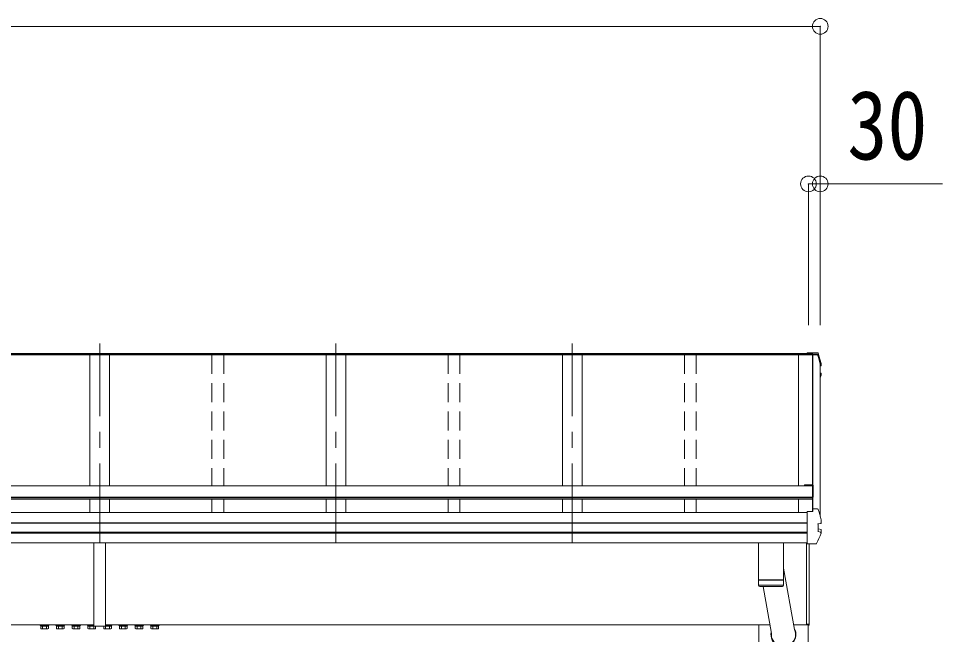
# Model space of a CAD drawing. Units: millimetres at full size, sheet at 1:40; some dimension numbers follow another scale. Extents: x -11243 to 11243, y -7760 to 7760.
# Drawn here: x -2393 to -46, y -2224 to -660 of the extents above; entities that cross this region are included whole.
import ezdxf
from ezdxf.enums import TextEntityAlignment as Align

# ---------------------------------------------------------------- set-up
doc = ezdxf.new("R2010")
doc.units = ezdxf.units.MM
doc.header["$LTSCALE"] = 40
doc.header["$PDMODE"] = 32
doc.header["$PDSIZE"] = 40
doc.linetypes.add('CHAIN1', pattern=[8, 5, -1, 1, -1])
doc.linetypes.add('DASHED1', pattern=[1.8, 1.2, -0.6])
for name, color, linetype, lineweight in [('0-1_本体', 5, 'CHAIN1', 9), ('0-3_ELV2', 4, 'Continuous', 9), ('0-6_OTH_LINE', 6, 'Continuous', 9), ('0-9_OUTLINE', 7, 'Continuous', 9)]:
    doc.layers.add(name, color=color, linetype=linetype, lineweight=lineweight)
doc.styles.add('ＭＳ ゴシック', font='')
doc.styles.get('ＭＳ ゴシック').set_extended_font_data('MS Gothic')

msp = doc.modelspace()

# ---------------------------------------------------------------- linework, layer by layer
at = {"layer": '0-1_本体'}
for p, q in [((-2186.26, -1990.12), (-2186.26, -1485.94)), ((-1586.26, -1990.12), (-1586.26, -1485.94)), ((-986.26, -1990.12), (-986.26, -1485.94))]:
    msp.add_line(p, q, dxfattribs=at)
at = {"layer": '0-3_ELV2'}
for p, q in [((-386.26, -1513.56), (-8186.26, -1513.56)), ((-386.26, -1514.46), (-8186.26, -1514.46)), ((-389.26, -1511.29), (-8183.26, -1511.29)), ((-2211.26, -1514.38), (-2211.26, -1846.82)), ((-2161.26, -1514.38), (-2161.26, -1846.82)), ((-1611.26, -1514.38), (-1611.26, -1846.82)), ((-1561.26, -1514.38), (-1561.26, -1846.82)), ((-1011.26, -1514.38), (-1011.26, -1846.82)), ((-961.26, -1514.38), (-961.26, -1846.82)), ((-411.26, -1514.38), (-411.26, -1846.82)), ((-411.26, -1514.47), (-362.82, -1514.47)), ((-364.25, -1509.21), (-389.26, -1509.21)), ((-389.26, -1513.24), (-389.26, -1509.21)), ((-389.26, -1511.73), (-375.06, -1511.73)), ((-386.26, -1514.23), (-375.44, -1514.23)), ((-375.96, -1911.84), (-375.96, -1514.47)), ((-375.06, -1511.73), (-375.44, -1514.23)), ((-375.36, -1514.47), (-375.36, -1907.89)), ((-375.06, -1512.82), (-375.28, -1514.32)), ((-375.28, -1514.32), (-375.28, -1513.97)), ((-375.28, -1514.32), (-362.87, -1514.32)), ((-375.06, -1512.82), (-375.06, -1511.73)), ((-363.01, -1512.82), (-375.06, -1512.82)), ((-364.25, -1509.21), (-364.25, -1509.2)), ((-364.25, -1509.21), (-364.25, -1509.21)), ((-356.26, -1537.83), (-356.26, -1924.7)), ((-356.26, -1540.78), (-355.57, -1540.65)), ((-356.26, -1541.13), (-355.49, -1540.98)), ((-355, -1542.41), (-356.26, -1542.66)), ((-353.94, -1541.14), (-353.94, -1537.09)), ((-356.26, -1560.54), (-355.43, -1560.64)), ((-356.26, -1564.63), (-354.89, -1564.9)), ((-356.26, -1566.16), (-355.42, -1566.32)), ((-355.42, -1560.64), (-355.43, -1560.64)), ((-353.84, -1566.17), (-353.84, -1562.11)), ((-375.96, -1846.82), (-3992.06, -1846.82)), ((-395.96, -1844.66), (-375.96, -1844.66)), ((-395.96, -1844.66), (-395.96, -1846.82)), ((-395.96, -1846.2), (-375.96, -1846.2)), ((-373.96, -1846.66), (-373.96, -1876.12)), ((-375.96, -1875.85), (-3976.26, -1875.85)), ((-375.96, -1876.12), (-373.96, -1876.12)), ((-375.96, -1877.6), (-3976.26, -1877.6)), ((-375.96, -1880.71), (-3976.26, -1880.71)), ((-2211.26, -1880.71), (-2211.26, -1914.38)), ((-2161.26, -1880.71), (-2161.26, -1914.38)), ((-1611.26, -1880.71), (-1611.26, -1914.38)), ((-1561.26, -1880.71), (-1561.26, -1914.38)), ((-1011.26, -1880.71), (-1011.26, -1914.38)), ((-961.26, -1880.71), (-961.26, -1914.38)), ((-411.26, -1880.71), (-411.26, -1914.23)), ((-389.26, -1914.38), (-8183.26, -1914.38)), ((-2186.26, -1914.38), (-2186.26, -1991.97)), ((-389.26, -1912.51), (-389.26, -1912.2)), ((-389.26, -1913.82), (-389.26, -1912.51)), ((-389.26, -1993.75), (-389.26, -1913.82)), ((-376.01, -1912.2), (-375.28, -1907.42)), ((-376, -1912.2), (-375.44, -1908.52)), ((-375.44, -1912.2), (-375.44, -1908.52)), ((-375.28, -1907.07), (-375.06, -1905.57)), ((-375.28, -1907.07), (-375.28, -1907.42)), ((-363.01, -1905.57), (-375.06, -1905.57)), ((-389.26, -1940.9), (-8183.26, -1940.9)), ((-389.26, -1941.79), (-8183.26, -1941.79)), ((-361.83, -1943.52), (-355.57, -1942.75)), ((-361.83, -1943.52), (-361.83, -1943.52)), ((-361.26, -1943.65), (-361.26, -1962.86)), ((-355.57, -1942.74), (-355.57, -1942.75)), ((-353.94, -1941.27), (-353.94, -1933.89)), ((-389.26, -1965.01), (-8183.26, -1965.01)), ((-389.26, -1966.94), (-8183.26, -1966.94)), ((-355.43, -1965.03), (-361.83, -1963.33)), ((-361.83, -1963.33), (-361.83, -1963.33)), ((-354.89, -1957.64), (-360.85, -1956.49)), ((-355.43, -1965.03), (-355.42, -1965.03)), ((-353.84, -1966.31), (-353.84, -1958.92)), ((-389.26, -1991.97), (-8183.26, -1991.97)), ((-2201.26, -1991.97), (-2201.26, -2058.34)), ((-391.26, -1991.97), (-391.26, -2198.29)), ((-389.26, -1994.62), (-389.26, -1993.75)), ((-389.26, -1994.62), (-368.61, -1994.62)), ((-384.76, -2200.69), (-384.76, -1994.62)), ((-384.26, -2200.29), (-384.26, -1994.62)), ((-2201.26, -2058.34), (-2201.14, -2058.69)), ((-2201.14, -2058.69), (-2201.14, -2070.69)), ((-2201.14, -2070.69), (-2201.26, -2071.04)), ((-2201.26, -2071.04), (-2201.26, -2159.34)), ((-2171.38, -2070.69), (-2171.26, -2071.04)), ((-2201.26, -2159.34), (-2201.14, -2159.69)), ((-2201.14, -2171.69), (-2201.26, -2172.04)), ((-2201.26, -2172.04), (-2201.26, -2188.84)), ((-2201.14, -2159.69), (-2201.14, -2171.69)), ((-2171.38, -2171.69), (-2171.26, -2172.04)), ((-2171.26, -2172.04), (-2171.26, -2188.84)), ((-2201.14, -2199.69), (-8088.02, -2199.69)), ((-2346.32, -2199.89), (-2346.32, -2199.69)), ((-2201.14, -2199.89), (-2346.32, -2199.89)), ((-2336.13, -2203.29), (-2336.13, -2209.53)), ((-2336.13, -2203.29), (-2316.5, -2203.29)), ((-2331.23, -2203.29), (-2331.23, -2209.53)), ((-2321.41, -2203.29), (-2321.41, -2209.53)), ((-2316.5, -2203.29), (-2316.5, -2209.53)), ((-2296.13, -2203.29), (-2296.13, -2209.53)), ((-2296.13, -2203.29), (-2276.5, -2203.29)), ((-2291.23, -2203.29), (-2291.23, -2209.53)), ((-2281.41, -2203.29), (-2281.41, -2209.53)), ((-2276.5, -2203.29), (-2276.5, -2209.53)), ((-2256.13, -2203.29), (-2256.13, -2209.53)), ((-2256.13, -2203.29), (-2236.5, -2203.29)), ((-2251.23, -2203.29), (-2251.23, -2209.53)), ((-2241.41, -2203.29), (-2241.41, -2209.53)), ((-2236.5, -2203.29), (-2236.5, -2209.53)), ((-2216.13, -2203.29), (-2216.13, -2209.53)), ((-2216.13, -2203.29), (-2201.25, -2203.29)), ((-2211.23, -2203.29), (-2211.23, -2209.53)), ((-2201.41, -2203.29), (-2201.41, -2209.53)), ((-2201.14, -2189.19), (-2201.26, -2188.84)), ((-2201.14, -2201.19), (-2201.26, -2201.54)), ((-2201.26, -2203.19), (-2201.26, -2201.54)), ((-2201.14, -2189.19), (-2201.14, -2201.19)), ((-2171.76, -2203.69), (-2200.76, -2203.69)), ((-2196.5, -2203.69), (-2196.5, -2209.53)), ((-2176.13, -2203.69), (-2176.13, -2209.53)), ((-2171.38, -2189.19), (-2171.26, -2188.84)), ((-484.49, -2199.69), (-2171.38, -2199.69)), ((-2171.38, -2199.89), (-2026.32, -2199.89)), ((-2156.5, -2203.29), (-2171.27, -2203.29)), ((-2171.26, -2203.19), (-2171.26, -2201.54)), ((-2171.23, -2203.29), (-2171.23, -2209.53)), ((-2161.41, -2203.29), (-2161.41, -2209.53)), ((-2156.5, -2203.29), (-2156.5, -2209.53)), ((-2136.13, -2203.29), (-2136.13, -2209.53)), ((-2116.5, -2203.29), (-2136.13, -2203.29)), ((-2131.23, -2203.29), (-2131.23, -2209.53)), ((-2121.41, -2203.29), (-2121.41, -2209.53)), ((-2116.5, -2203.29), (-2116.5, -2209.53)), ((-2096.13, -2203.29), (-2096.13, -2209.53)), ((-2076.5, -2203.29), (-2096.13, -2203.29)), ((-2091.23, -2203.29), (-2091.23, -2209.53)), ((-2081.41, -2203.29), (-2081.41, -2209.53)), ((-2076.5, -2203.29), (-2076.5, -2209.53)), ((-2056.13, -2203.29), (-2056.13, -2209.53)), ((-2036.5, -2203.29), (-2056.13, -2203.29)), ((-2051.23, -2203.29), (-2051.23, -2209.53)), ((-2041.41, -2203.29), (-2041.41, -2209.53)), ((-2036.5, -2203.29), (-2036.5, -2209.53)), ((-2026.32, -2199.69), (-2026.32, -2199.89)), ((-512.26, -5199.69), (-512.26, -2199.69)), ((-386.26, -2199.69), (-423.86, -2199.69)), ((-386.26, -2198.29), (-391.26, -2198.29)), ((-387.26, -2199.69), (-387.26, -5199.69)), ((-386.26, -2200.79), (-386.26, -2198.29)), ((-384.76, -2200.69), (-384.76, -2200.69)), ((-384.76, -2200.69), (-384.75, -2200.75)), ((-2334.82, -2210.29), (-2336.13, -2209.53)), ((-2334.82, -2210.29), (-2317.82, -2210.29)), ((-2317.82, -2210.29), (-2316.5, -2209.53)), ((-2294.82, -2210.29), (-2296.13, -2209.53)), ((-2294.82, -2210.29), (-2277.82, -2210.29)), ((-2277.82, -2210.29), (-2276.5, -2209.53)), ((-2254.82, -2210.29), (-2256.13, -2209.53)), ((-2254.82, -2210.29), (-2237.82, -2210.29)), ((-2237.82, -2210.29), (-2236.5, -2209.53)), ((-2214.82, -2210.29), (-2216.13, -2209.53)), ((-2214.82, -2210.29), (-2197.82, -2210.29)), ((-2197.82, -2210.29), (-2196.5, -2209.53)), ((-2174.82, -2210.29), (-2176.13, -2209.53)), ((-2157.82, -2210.29), (-2174.82, -2210.29)), ((-2157.82, -2210.29), (-2156.5, -2209.53)), ((-2134.82, -2210.29), (-2136.13, -2209.53)), ((-2117.82, -2210.29), (-2134.82, -2210.29)), ((-2117.82, -2210.29), (-2116.5, -2209.53)), ((-2094.82, -2210.29), (-2096.13, -2209.53)), ((-2077.82, -2210.29), (-2094.82, -2210.29)), ((-2077.82, -2210.29), (-2076.5, -2209.53)), ((-2054.82, -2210.29), (-2056.13, -2209.53)), ((-2037.82, -2210.29), (-2054.82, -2210.29)), ((-2037.82, -2210.29), (-2036.5, -2209.53))]:
    msp.add_line(p, q, dxfattribs=at)
at = {"layer": '0-3_ELV2', "linetype": 'DASHED1'}
for p, q in [((-1901.26, -1514.46), (-1901.26, -1846.82)), ((-1871.26, -1514.46), (-1871.26, -1846.82)), ((-1301.26, -1514.46), (-1301.26, -1846.82)), ((-1271.26, -1514.46), (-1271.26, -1846.82)), ((-701.26, -1514.46), (-701.26, -1846.82)), ((-671.26, -1514.46), (-671.26, -1846.82)), ((-1901.26, -1880.71), (-1901.26, -1914.38)), ((-1871.26, -1880.71), (-1871.26, -1914.38)), ((-1301.26, -1880.71), (-1301.26, -1914.38)), ((-1271.26, -1880.71), (-1271.26, -1914.38)), ((-701.26, -1880.71), (-701.26, -1914.38)), ((-671.26, -1880.71), (-671.26, -1914.38))]:
    msp.add_line(p, q, dxfattribs=at)
at = {"layer": '0-3_ELV2'}
for points in [[(-389.26, -1513.24), (-386.26, -1513.24), (-386.26, -1514.23)], [(-361.4, -1510.48), (-361.52, -1510.19), (-361.69, -1509.92), (-361.91, -1509.7), (-362.16, -1509.51), (-362.44, -1509.38), (-362.71, -1509.3), (-362.94, -1509.26), (-363.17, -1509.24), (-363.43, -1509.22), (-363.71, -1509.21), (-364.02, -1509.21), (-364.33, -1509.21)], [(-353.98, -1536.77), (-356.3, -1527.92), (-358.76, -1519.16), (-361.39, -1510.5)], [(-353.98, -1536.78), (-353.95, -1537.04), (-353.94, -1537.09)], [(-356.26, -1572.37), (-355.34, -1570.14), (-353.93, -1566.65)], [(-389.26, -1912.2), (-375.06, -1912.2), (-375.06, -1905.57)], [(-361.83, -1943.52), (-361.91, -1943.54), (-361.98, -1943.59), (-362.05, -1943.67), (-362.09, -1943.77), (-362.12, -1943.88), (-362.13, -1943.99)], [(-361.26, -1943.65), (-361.24, -1943.53), (-361.21, -1943.44)], [(-355.57, -1942.74), (-355.34, -1942.67), (-355.14, -1942.53), (-354.97, -1942.31), (-354.85, -1942.03), (-354.78, -1941.72), (-354.77, -1941.39), (-354.82, -1941.07)], [(-355.49, -1942.73), (-355.21, -1942.65), (-354.97, -1942.58), (-354.73, -1942.48), (-354.45, -1942.31), (-354.19, -1942.04), (-354.01, -1941.7), (-353.96, -1941.31)], [(-353.98, -1933.58), (-353.95, -1933.84), (-353.94, -1933.89)], [(-353.94, -1941.31), (-353.95, -1941.22), (-353.98, -1940.96)], [(-353.93, -1966.79), (-356.79, -1973.61), (-359.74, -1980.34), (-362.77, -1986.99), (-365.9, -1993.55)], [(-361.83, -1963.33), (-361.91, -1963.3), (-361.98, -1963.24), (-362.05, -1963.15), (-362.09, -1963.05), (-362.12, -1962.93), (-362.13, -1962.81)], [(-354.74, -1967.01), (-354.65, -1966.68), (-354.62, -1966.32), (-354.67, -1965.96), (-354.78, -1965.63), (-354.95, -1965.35), (-355.17, -1965.15), (-355.42, -1965.03)], [(-353.95, -1966.81), (-353.88, -1966.65), (-353.84, -1966.47), (-353.84, -1966.3)], [(-2171.26, -1991.97), (-2171.26, -2058.34), (-2171.38, -2058.69), (-2171.38, -2070.69)], [(-368.59, -1994.61), (-368.21, -1994.61), (-367.86, -1994.6), (-367.55, -1994.58), (-367.27, -1994.55), (-366.96, -1994.48), (-366.63, -1994.33), (-366.32, -1994.12), (-366.06, -1993.84), (-365.88, -1993.5)], [(-2171.26, -2071.04), (-2171.26, -2159.34), (-2171.38, -2159.69), (-2171.38, -2171.69)], [(-2337.32, -2199.89), (-2337.32, -2201.49), (-2315.32, -2201.49), (-2315.32, -2199.89)], [(-2317.72, -2201.49), (-2317.72, -2203.27), (-2334.92, -2203.27), (-2334.92, -2201.49)], [(-2297.32, -2199.89), (-2297.32, -2201.49), (-2275.32, -2201.49), (-2275.32, -2199.89)], [(-2277.72, -2201.49), (-2277.72, -2203.27), (-2294.92, -2203.27), (-2294.92, -2201.49)], [(-2257.32, -2199.89), (-2257.32, -2201.49), (-2235.32, -2201.49), (-2235.32, -2199.89)], [(-2237.72, -2201.49), (-2237.72, -2203.27), (-2254.92, -2203.27), (-2254.92, -2201.49)], [(-2217.32, -2199.89), (-2217.32, -2201.49), (-2201.24, -2201.49)], [(-2201.25, -2203.27), (-2214.92, -2203.27), (-2214.92, -2201.49)], [(-2171.38, -2189.19), (-2171.38, -2201.19), (-2171.26, -2201.54)], [(-2155.32, -2199.89), (-2155.32, -2201.49), (-2171.28, -2201.49)], [(-2171.26, -2203.27), (-2157.72, -2203.27), (-2157.72, -2201.49)], [(-2115.32, -2199.89), (-2115.32, -2201.49), (-2137.32, -2201.49), (-2137.32, -2199.89)], [(-2134.92, -2201.49), (-2134.92, -2203.27), (-2117.72, -2203.27), (-2117.72, -2201.49)], [(-2075.32, -2199.89), (-2075.32, -2201.49), (-2097.32, -2201.49), (-2097.32, -2199.89)], [(-2094.92, -2201.49), (-2094.92, -2203.27), (-2077.72, -2203.27), (-2077.72, -2201.49)], [(-2035.32, -2199.89), (-2035.32, -2201.49), (-2057.32, -2201.49), (-2057.32, -2199.89)], [(-2054.92, -2201.49), (-2054.92, -2203.27), (-2037.72, -2203.27), (-2037.72, -2201.49)], [(-384.75, -2200.79), (-384.76, -2200.79), (-386.26, -2200.79)], [(-384.75, -2200.75), (-384.75, -2200.79), (-384.75, -2200.79)]]:
    msp.add_lwpolyline(points, dxfattribs=at)
for centre, radius, start, end in [((-363.01, -1514.52), 1.7, 17.09071, 90.04324), ((-839.27, -1660.48), 498.32, 13.87531, 17.05651), ((-839.26, -1660.48), 499.82, 13.85121, 17.03953), ((-355.24, -1541.14), 1.3, 280.89642, 13.7954), ((-818.59, -1381.26), 498.64, 337.99835, 338.21754), ((-818.58, -1381.61), 498.64, 337.99835, 338.25759), ((-355.14, -1566.17), 1.3, 338.33785, 79.1132), ((-355.14, -1562.11), 1.3, 0.0377, 79.0995), ((-375.96, -1846.66), 2, 0, 90), ((-363.01, -1907.27), 1.7, 17.09071, 90.04324), ((-839.26, -2053.23), 499.82, 13.85121, 17.03953), ((-360.76, -1956), 0.499, 180.05239, 259.08482), ((-355.14, -1958.92), 1.3, 0.0377, 79.0995), ((-396.91, -2185.62), 12.15, 359.0404, 0.9596), ((-384.76, -2200.29), 0.5, 270.5, 0), ((-2333.68, -2205.94), 4.34, 235.61575, 304.38425), ((-2326.32, -2194.05), 16.24, 252.41205, 287.58795), ((-2318.96, -2205.94), 4.34, 235.61575, 304.38425), ((-2293.68, -2205.94), 4.34, 235.61575, 304.38425), ((-2286.32, -2194.05), 16.24, 252.41205, 287.58795), ((-2278.96, -2205.94), 4.34, 235.61575, 304.38425), ((-2253.68, -2205.94), 4.34, 235.61575, 304.38425), ((-2246.32, -2194.05), 16.24, 252.41205, 287.58795), ((-2238.96, -2205.94), 4.34, 235.61575, 304.38425), ((-2213.68, -2205.94), 4.34, 235.61575, 304.38425), ((-2206.32, -2194.05), 16.24, 252.41205, 287.58795), ((-2198.96, -2205.94), 4.34, 235.61575, 304.38425), ((-2173.68, -2205.94), 4.34, 235.61575, 304.38425), ((-2166.32, -2194.05), 16.24, 252.41205, 287.58795), ((-2158.96, -2205.94), 4.34, 235.61575, 304.38425), ((-2133.68, -2205.94), 4.34, 235.61575, 304.38425), ((-2126.32, -2194.05), 16.24, 252.41205, 287.58795), ((-2118.96, -2205.94), 4.34, 235.61575, 304.38425), ((-2093.68, -2205.94), 4.34, 235.61575, 304.38425), ((-2086.32, -2194.05), 16.24, 252.41205, 287.58795), ((-2078.96, -2205.94), 4.34, 235.61575, 304.38425), ((-2053.68, -2205.94), 4.34, 235.61575, 304.38425), ((-2046.32, -2194.05), 16.24, 252.41205, 287.58795), ((-2038.96, -2205.94), 4.34, 235.61575, 304.38425)]:
    msp.add_arc(centre, radius, start, end, dxfattribs=at)
for centre, major_axis, start_param, end_param in [((-2200.76, -2203.19), (-0.501, 0), 6.2831853, 7.8539816), ((-2171.76, -2203.19), (0.501, 0), 4.712389, 6.2831853)]:
    msp.add_ellipse(centre, major_axis=major_axis, ratio=0.998135, start_param=start_param, end_param=end_param, dxfattribs=at)
at = {"layer": '0-6_OTH_LINE'}
for p, q in [((-8216.26, -680.32), (-356.26, -680.32)), ((-356.26, -680.32), (-356.26, -1439.32)), ((-386.26, -1080.32), (-386.26, -1439.32)), ((-356.26, -1080.32), (-386.26, -1080.32)), ((-356.26, -1080.32), (-356.26, -1439.32)), ((-45.77, -1080.32), (-356.26, -1080.32))]:
    msp.add_line(p, q, dxfattribs=at)
for p in [(-356.26, -680.32), (-386.26, -1080.32), (-356.26, -1080.32)]:
    msp.add_point(p, dxfattribs=at)
at = {"layer": '0-9_OUTLINE'}
for p, q in [((-513.26, -2085.51), (-513.26, -1991.97)), ((-449.26, -1991.97), (-449.26, -2085.51)), ((-449.26, -2055.74), (-421.65, -2212.11)), ((-513.26, -2085.51), (-449.26, -2085.51)), ((-513.26, -2086.51), (-449.26, -2086.51)), ((-513.03, -2099.57), (-513.26, -2086.51)), ((-508.76, -2085.51), (-508.74, -2086.51)), ((-453.76, -2085.51), (-453.78, -2086.51)), ((-449.26, -2086.51), (-449.49, -2099.57)), ((-449.48, -2099.51), (-513.03, -2099.51)), ((-510.03, -2102.51), (-452.49, -2102.51)), ((-480.48, -2222.3), (-501.58, -2102.51))]:
    msp.add_line(p, q, dxfattribs=at)
for centre, start, end in [((-510.03, -2099.51), 181, 270), ((-452.48, -2099.51), 269.95168, 359)]:
    msp.add_arc(centre, 3, start, end, dxfattribs=at)
for major_axis, ratio, start_param, end_param in [((31.85, 0), 0.984694, 2.9607069, 6.8123255), ((30.8, 0), 0.983336, 3.0689101, 6.7045279)]:
    msp.add_ellipse((-449.76, -2224.5), major_axis=major_axis, ratio=ratio, start_param=start_param, end_param=end_param, dxfattribs=at)

# ---------------------------------------------------------------- texts
at = {"layer": '0-6_OTH_LINE', "color": 7, "style": 'ＭＳ ゴシック', "width": 0.85}
msp.add_text('30', height=176, dxfattribs=at).set_placement((-287.6, -1071.22), align=Align.BOTTOM_LEFT)

doc.saveas('drawing.dxf')
